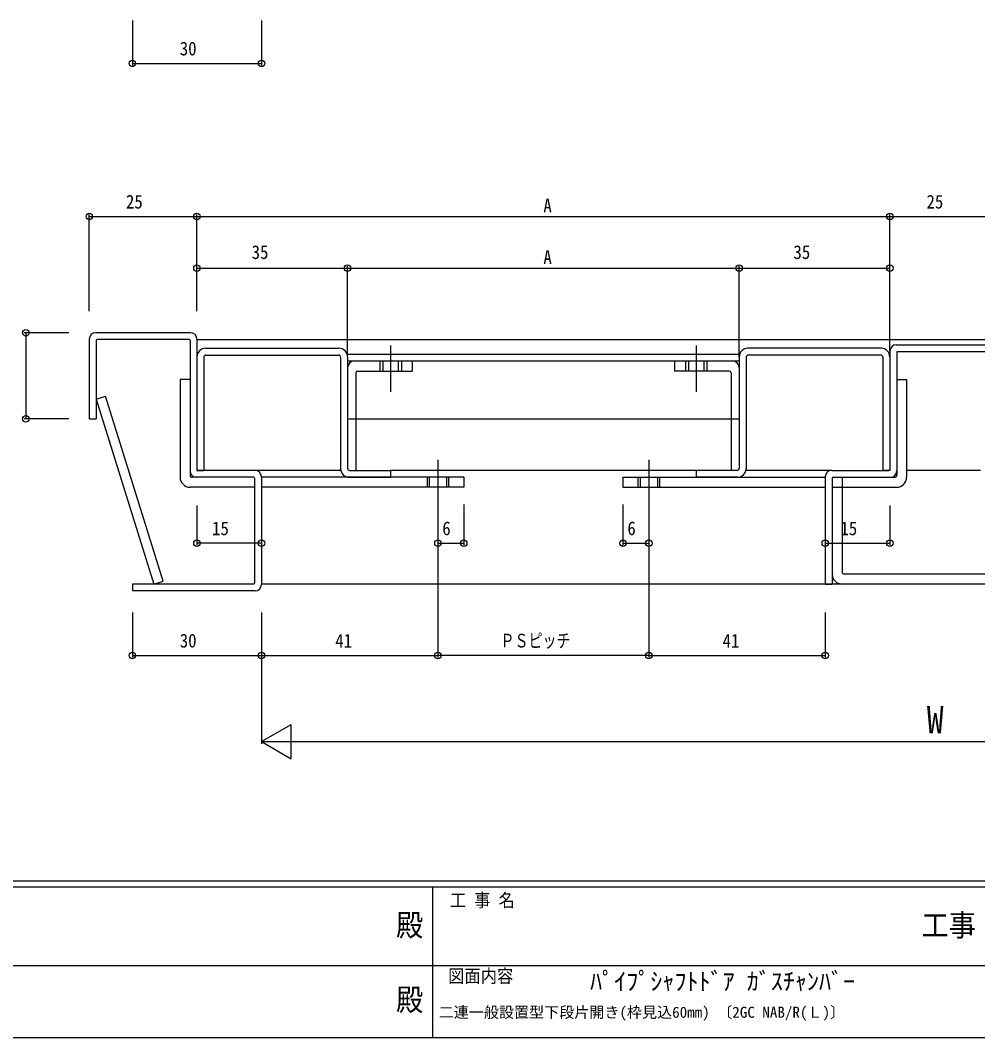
# Model space of a CAD drawing. Units: millimetres, scale not verified. Extents: x -397 to 397, y -282 to 282.
# Drawn here: x -104.7 to 117.7, y -282.1 to -45.7 of the extents above; entities that cross this region are included whole.
import ezdxf
from ezdxf.enums import TextEntityAlignment as Align

# ---------------------------------------------------------------- set-up
doc = ezdxf.new("R2010")
doc.units = ezdxf.units.MM
doc.header["$LTSCALE"] = 2
for name, color, linetype in [('0-1_USER1', 3, 'Continuous'), ('0-2_YKK_11', 7, 'Continuous'), ('0-3_YKK_12', 2, 'Continuous'), ('0-4_YKK_13', 4, 'Continuous'), ('0-7_YKK_D', 6, 'Continuous'), ('0-8_YKK_ZWAK', 7, 'Continuous')]:
    doc.layers.add(name, color=color, linetype=linetype)
doc.styles.add('ＭＳ ゴシック', font='')
doc.styles.get('ＭＳ ゴシック').set_extended_font_data('MS Gothic')

msp = doc.modelspace()

# ---------------------------------------------------------------- linework, layer by layer
at = {"layer": '0-2_YKK_11'}
for p, q in [((-88.662, -119.796), (-88.662, -138.296)), ((-65.162, -118.296), (-87.162, -118.296)), ((-87.062, -120.096), (-87.062, -138.296)), ((-65.462, -119.896), (-86.862, -119.896)), ((-65.262, -120.096), (-65.262, -150.396)), ((-63.662, -119.796), (-63.662, -150.096)), ((-61.662, -121.896), (-30.662, -121.896)), ((-18.662, -121.296), (-18.662, -132.041)), ((52.338, -121.296), (52.338, -132.041)), ((95.338, -121.896), (64.338, -121.896)), ((97.338, -122.596), (97.338, -150.096)), ((98.838, -121.096), (120.838, -121.096)), ((98.938, -122.896), (98.938, -150.396)), ((99.138, -122.696), (120.538, -122.696)), ((-63.662, -123.896), (-63.662, -150.296)), ((-62.062, -123.996), (-62.062, -150.296)), ((-61.562, -123.496), (-30.762, -123.496)), ((-30.262, -123.996), (-30.262, -149.896)), ((-28.662, -123.296), (62.338, -123.296)), ((-28.662, -123.896), (-28.662, -149.796)), ((62.338, -124.896), (-28.662, -124.896)), ((-21.162, -124.896), (-21.162, -127.196)), ((-20.462, -124.896), (-20.462, -127.196)), ((-16.862, -124.896), (-16.862, -127.196)), ((-16.162, -124.896), (-16.162, -127.196)), ((-13.662, -124.896), (-13.662, -127.196)), ((47.338, -124.896), (47.338, -127.196)), ((49.838, -124.896), (49.838, -127.196)), ((50.538, -124.896), (50.538, -127.196)), ((54.138, -124.896), (54.138, -127.196)), ((54.838, -124.896), (54.838, -127.196)), ((62.338, -123.896), (62.338, -149.796)), ((63.938, -123.996), (63.938, -149.896)), ((95.238, -123.496), (64.438, -123.496)), ((95.738, -123.996), (95.738, -150.296)), ((97.338, -123.896), (97.338, -150.296)), ((-26.762, -127.596), (-26.762, -138.296)), ((-26.362, -127.196), (-13.662, -127.196)), ((60.038, -127.196), (47.338, -127.196)), ((60.438, -127.596), (60.438, -138.296)), ((-67.562, -129.196), (-67.562, -151.896)), ((-65.262, -129.196), (-67.562, -129.196)), ((-65.262, -129.196), (-65.262, -151.396)), ((98.938, -129.196), (98.938, -151.396)), ((98.938, -129.196), (101.238, -129.196)), ((101.238, -129.196), (101.238, -151.896)), ((-88.662, -138.296), (-87.062, -138.296)), ((-28.662, -138.296), (62.338, -138.296)), ((-26.762, -138.296), (-26.762, -150.296)), ((60.438, -138.296), (60.438, -150.296)), ((-7.662, -147.842), (-7.662, -188.272)), ((-7.662, -147.842), (-7.662, -159.09)), ((41.338, -147.842), (41.338, -188.272)), ((41.338, -147.842), (41.338, -159.09)), ((-63.662, -150.296), (-62.062, -150.296)), ((-50.162, -150.296), (-63.462, -150.296)), ((-28.162, -150.296), (-18.662, -150.296)), ((-18.662, -150.296), (-18.662, -151.896)), ((61.838, -150.296), (52.338, -150.296)), ((52.338, -150.296), (52.338, -151.896)), ((83.838, -150.296), (97.138, -150.296)), ((97.338, -150.296), (95.738, -150.296)), ((-50.462, -151.896), (-64.762, -151.896)), ((-50.462, -151.896), (-63.762, -151.896)), ((-50.262, -152.096), (-50.262, -176.496)), ((-48.662, -151.796), (-48.662, -176.796)), ((-1.662, -151.896), (-48.662, -151.896)), ((-28.262, -151.896), (-18.662, -151.896)), ((-10.162, -151.896), (-10.162, -154.196)), ((-9.662, -151.896), (-9.662, -154.196)), ((-5.662, -151.896), (-5.662, -154.196)), ((-5.162, -154.196), (-5.162, -151.896)), ((-1.662, -151.896), (-1.662, -154.196)), ((35.338, -151.896), (82.338, -151.896)), ((35.338, -151.896), (35.338, -154.196)), ((38.838, -154.196), (38.838, -151.896)), ((39.338, -151.896), (39.338, -154.196)), ((43.338, -151.896), (43.338, -154.196)), ((43.838, -151.896), (43.838, -154.196)), ((61.938, -151.896), (52.338, -151.896)), ((82.338, -151.796), (82.338, -176.696)), ((83.938, -152.096), (83.938, -176.696)), ((84.138, -151.896), (98.438, -151.896)), ((84.138, -151.896), (97.438, -151.896)), ((-50.262, -154.196), (-65.262, -154.196)), ((-1.662, -154.196), (-48.662, -154.196)), ((35.338, -154.196), (82.338, -154.196)), ((83.938, -154.196), (98.938, -154.196)), ((-50.462, -176.696), (-78.662, -176.696)), ((-78.662, -176.696), (-78.662, -178.296)), ((82.338, -176.696), (83.938, -176.696)), ((-50.162, -178.296), (-78.662, -178.296))]:
    msp.add_line(p, q, dxfattribs=at)
for centre, radius, start, end in [((-87.162, -119.796), 1.5, 90, 180), ((-86.862, -120.096), 0.2, 90, 180), ((-65.462, -120.096), 0.2, 0, 90), ((-65.162, -119.796), 1.5, 0, 90), ((-61.662, -123.896), 2, 90, 180), ((-30.662, -123.896), 2, 0, 90), ((64.338, -123.896), 2, 90, 180), ((95.338, -123.896), 2, 0, 90), ((98.838, -122.596), 1.5, 90, 180), ((99.138, -122.896), 0.2, 90, 180), ((-61.562, -123.996), 0.5, 90, 180), ((-30.762, -123.996), 0.5, 0, 90), ((-27.162, -126.396), 1.5, 90, 180), ((60.838, -126.396), 1.5, 0, 90), ((64.438, -123.996), 0.5, 90, 180), ((95.238, -123.996), 0.5, 0, 90), ((-26.362, -127.596), 0.4, 90, 180), ((60.038, -127.596), 0.4, 0, 90), ((-63.762, -150.396), 1.5, 180, 270), ((-63.462, -150.096), 0.2, 180, 270), ((-50.162, -151.796), 1.5, 0, 90), ((-28.262, -149.896), 2, 180, 270), ((-28.162, -149.796), 0.5, 180, 270), ((61.838, -149.796), 0.5, 270, 0), ((61.938, -149.896), 2, 270, 0), ((83.838, -151.796), 1.5, 90, 180), ((97.138, -150.096), 0.2, 270, 0), ((97.438, -150.396), 1.5, 270, 0), ((-65.262, -151.896), 2.3, 180, 270), ((-64.762, -151.396), 0.5, 180, 270), ((-50.462, -152.096), 0.2, 0, 90), ((84.138, -152.096), 0.2, 90, 180), ((98.438, -151.396), 0.5, 270, 0), ((98.938, -151.896), 2.3, 270, 0), ((-50.462, -176.496), 0.2, 270, 0), ((-50.162, -176.796), 1.5, 270, 0)]:
    msp.add_arc(centre, radius, start, end, dxfattribs=at)
at = {"layer": '0-3_YKK_12'}
for p, q in [((-63.692, -119.896), (283.368, -119.896)), ((-30.222, -150.296), (-50.162, -150.296)), ((52.338, -150.296), (-18.662, -150.296)), ((83.838, -150.296), (63.898, -150.296)), ((118.438, -150.296), (101.238, -150.296)), ((268.338, -176.696), (-48.665, -176.696))]:
    msp.add_line(p, q, dxfattribs=at)
at = {"layer": '0-4_YKK_13'}
for p, q in [((-87.062, -133.737), (-84.866, -133.052)), ((-87.062, -133.737), (-73.662, -176.696)), ((-71.466, -176.011), (-84.866, -133.052)), ((86.238, -152.096), (86.238, -173.896)), ((132.938, -174.396), (86.738, -174.396)), ((-73.662, -176.696), (-71.466, -176.011)), ((133.438, -176.696), (86.238, -176.696))]:
    msp.add_line(p, q, dxfattribs=at)
for centre, radius in [((86.238, -174.396), 2.3), ((86.738, -173.896), 0.5)]:
    msp.add_arc(centre, radius, 180, 270, dxfattribs=at)
at = {"layer": '0-7_YKK_D'}
for p, q in [((-78.662, -45.708), (-78.662, -56.208)), ((-48.662, -45.708), (-48.662, -56.208)), ((-78.662, -55.708), (-48.662, -55.708)), ((-88.662, -113.296), (-88.662, -90.796)), ((-88.662, -91.296), (-63.662, -91.296)), ((-63.662, -103.021), (-63.662, -90.796)), ((-63.662, -113.296), (-63.662, -90.796)), ((-63.662, -91.296), (97.338, -91.296)), ((97.338, -113.296), (97.338, -90.796)), ((97.338, -122.596), (97.338, -90.796)), ((97.338, -91.296), (122.338, -91.296)), ((-63.662, -113.296), (-63.662, -102.796)), ((-63.662, -103.296), (-28.662, -103.296)), ((-28.662, -113.296), (-28.662, -102.796)), ((-28.662, -123.896), (-28.662, -102.796)), ((-28.662, -103.296), (62.338, -103.296)), ((62.338, -113.296), (62.338, -102.796)), ((62.338, -123.896), (62.338, -102.796)), ((62.338, -103.296), (97.338, -103.296)), ((97.338, -113.296), (97.338, -102.796)), ((-93.421, -118.296), (-103.907, -118.296)), ((-103.407, -118.296), (-103.407, -138.296)), ((-93.421, -138.296), (-103.907, -138.296)), ((-48.662, -151.796), (-48.662, -167.699)), ((82.338, -151.796), (82.338, -167.699)), ((-1.662, -158.196), (-1.662, -167.699)), ((35.338, -158.196), (35.338, -167.699)), ((-63.662, -158.412), (-63.662, -167.699)), ((-7.662, -159.09), (-7.662, -193.796)), ((-7.662, -159.09), (-7.662, -167.699)), ((-7.662, -160.012), (-7.662, -193.796)), ((41.338, -159.09), (41.338, -193.796)), ((41.338, -159.09), (41.338, -193.796)), ((41.338, -159.09), (41.338, -167.699)), ((97.338, -158.412), (97.338, -167.699)), ((-48.662, -167.199), (-63.662, -167.199)), ((-7.662, -167.199), (-1.662, -167.199)), ((35.338, -167.199), (41.338, -167.199)), ((82.338, -167.199), (97.338, -167.199)), ((-78.662, -183.296), (-78.662, -193.796)), ((-48.662, -183.296), (-48.662, -213.796)), ((-48.662, -183.296), (-48.662, -193.796)), ((-48.662, -183.296), (-48.662, -193.796)), ((82.338, -183.296), (82.338, -193.796)), ((-78.662, -193.296), (-48.662, -193.296)), ((-48.662, -193.296), (-7.662, -193.296)), ((41.338, -193.296), (-7.662, -193.296)), ((41.338, -193.296), (82.338, -193.296)), ((-48.662, -213.296), (-41.734, -209.296)), ((-41.734, -217.296), (-41.734, -209.296)), ((-48.662, -213.296), (268.338, -213.296)), ((-48.662, -213.296), (-41.734, -217.296))]:
    msp.add_line(p, q, dxfattribs=at)
for centre in [(-78.662, -55.708), (-48.662, -55.708), (-88.662, -91.296), (-63.662, -91.296), (-63.662, -91.296), (97.338, -91.296), (97.338, -91.296), (-63.662, -103.296), (-28.662, -103.296), (-28.662, -103.296), (62.338, -103.296), (62.338, -103.296), (97.338, -103.296), (-103.407, -118.296), (-103.407, -138.296), (-63.662, -167.199), (-48.662, -167.199), (-7.662, -167.199), (-1.662, -167.199), (35.338, -167.199), (41.338, -167.199), (82.338, -167.199), (97.338, -167.199), (-78.662, -193.296), (-48.662, -193.296), (-48.662, -193.296), (-7.662, -193.296), (-7.662, -193.296), (41.338, -193.296), (41.338, -193.296), (82.338, -193.296)]:
    msp.add_circle(centre, 0.75, dxfattribs=at)
at = {"layer": '0-8_YKK_ZWAK'}
for p, q in [((376.1, -245.7), (-393.9, -245.7)), ((338.3, -247.1), (-393.9, -247.1)), ((-8.9, -247.1), (-8.9, -282.1)), ((-136.3, -265.299), (-7.5, -265.299)), ((-7.5, -265.299), (121.3, -265.299)), ((-393.9, -282.1), (338.3, -282.1))]:
    msp.add_line(p, q, dxfattribs=at)

# ---------------------------------------------------------------- texts
at = {"layer": '0-1_USER1', "style": 'ＭＳ ゴシック'}
for s, height, p in [('ﾊﾟｲﾌﾟｼｬﾌﾄﾄﾞｱ ｶﾞｽﾁｬﾝﾊﾞｰ', 4.106, (27.685, -272.299)), ('二連一般設置型下段片開き(枠見込60mm) 〔2GC NAB/R(Ｌ)〕', 2.566, (-7.483, -278.249))]:
    msp.add_text(s, height=height, dxfattribs=at).set_placement(p, align=Align.BOTTOM_LEFT)
at = {"layer": '0-7_YKK_D', "style": 'ＭＳ ゴシック'}
for s, height, width, p in [('30', 3.189, 0.9, (-67.644, -54.808)), ('25', 3.189, 0.9, (-80.144, -90.396)), ('A', 3.189, 0.9, (16.838, -91.296)), ('25', 3.189, 0.9, (105.856, -90.396)), ('35', 3.189, 0.9, (-50.945, -102.124)), ('A', 3.189, 0.9, (16.838, -103.296)), ('35', 3.189, 0.9, (74.933, -102.124)), ('15', 3.189, 0.9, (-60.144, -166.299)), ('6', 3.189, 0.9, (-6.644, -166.299)), ('6', 3.189, 0.9, (36.356, -166.299)), ('15', 3.189, 0.9, (85.856, -166.299)), ('30', 3.189, 0.9, (-67.644, -192.396)), ('41', 3.189, 0.9, (-31.519, -192.422)), ('ＰＳピッチ', 3.189, 0.75, (6.856, -192.396)), ('41', 3.189, 0.9, (58.481, -192.422)), ('W', 6.378, 0.9, (105.93, -213.296))]:
    msp.add_text(s, height=height, dxfattribs=dict(at, width=width)).set_placement(p, align=Align.BOTTOM_LEFT)
at = {"layer": '0-8_YKK_ZWAK', "style": 'ＭＳ ゴシック', "width": 0.9}
for s, height, p in [('工 事 名', 3.079, (-4.888, -252.633)), ('殿', 5.132, (-17.382, -260.056)), ('工事', 5.132, (104.731, -260.056)), ('図面内容', 3.079, (-5.283, -270.248)), ('殿', 5.132, (-17.382, -277.378))]:
    msp.add_text(s, height=height, dxfattribs=at).set_placement(p, align=Align.BOTTOM_LEFT)

doc.saveas('drawing.dxf')
